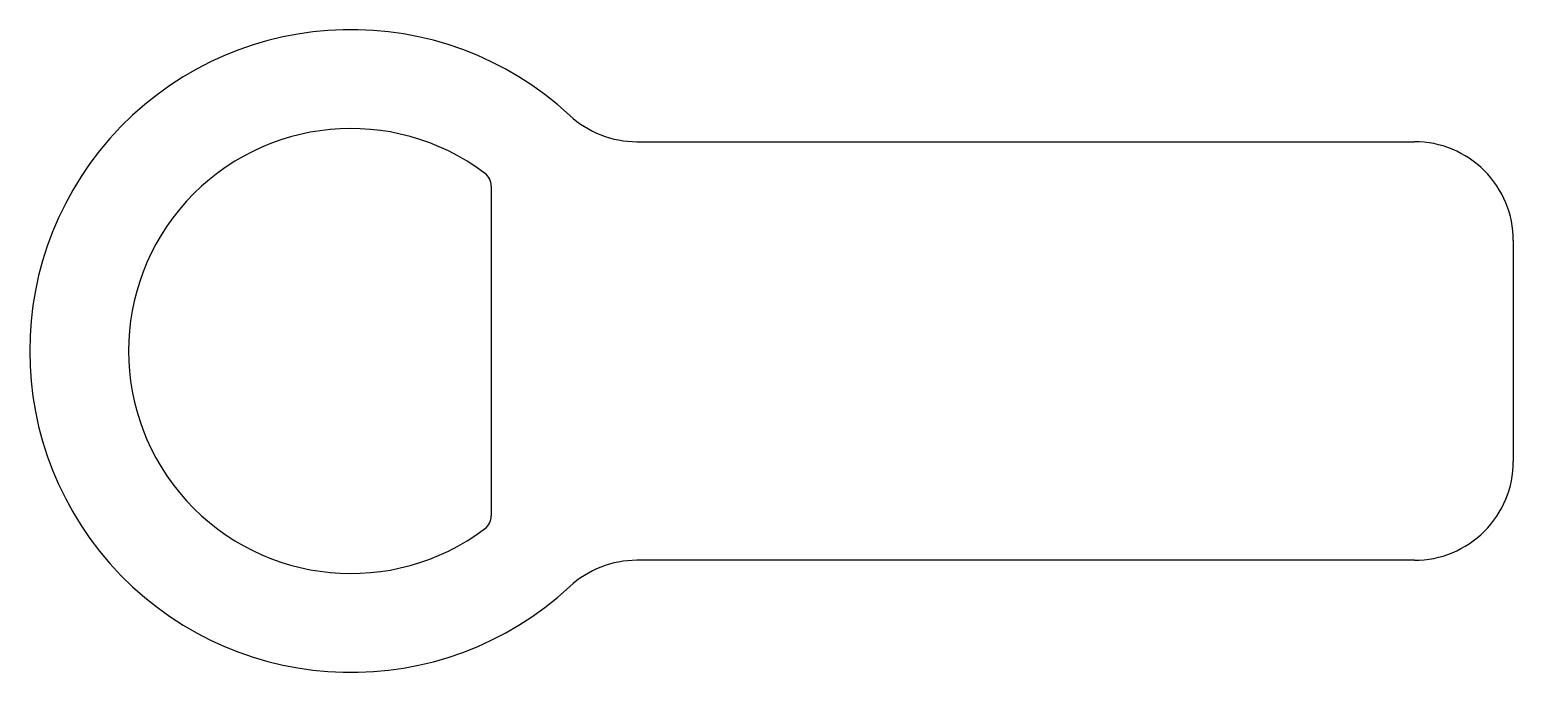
# Model space of a CAD drawing. Extents: x 70.8 to 160.8, y 117.9 to 156.9.
import ezdxf

# ---------------------------------------------------------------- set-up
doc = ezdxf.new("R2010")
doc.units = 0
doc.header["$MEASUREMENT"] = 0
doc.layers.add('Elements', color=7, linetype='Continuous')

msp = doc.modelspace()

# ---------------------------------------------------------------- linework, layer by layer
at = {"layer": 'Elements'}
for p, q in [((107.610138, 150.124237), (154.773468, 150.124237)), ((98.773468, 147.42424), (98.773468, 127.42424)), ((160.773468, 144.124237), (160.773468, 130.724243)), ((154.773468, 124.724243), (107.610138, 124.724243))]:
    msp.add_line(p, q, dxfattribs=at)
for centre, radius, start, end in [((90.273468, 137.42424), 19.500004, 47.166571, 312.833444), ((107.610138, 156.124222), 5.999985, 227.16643, 270), ((90.273468, 137.42424), 13.500002, 53.130115, 306.869904), ((154.773483, 144.124252), 5.999985, 359.999854, 90.000146), ((97.77346, 147.42424), 1.000008, 0, 53.129928), ((154.773483, 130.724228), 5.999985, 269.999854, 0.000146), ((97.77346, 127.424248), 1.000006, 306.870072, 359.999563), ((107.610146, 118.72422), 6.000023, 90.000073, 132.833326)]:
    msp.add_arc(centre, radius, start, end, dxfattribs=at)

doc.saveas('drawing.dxf')
